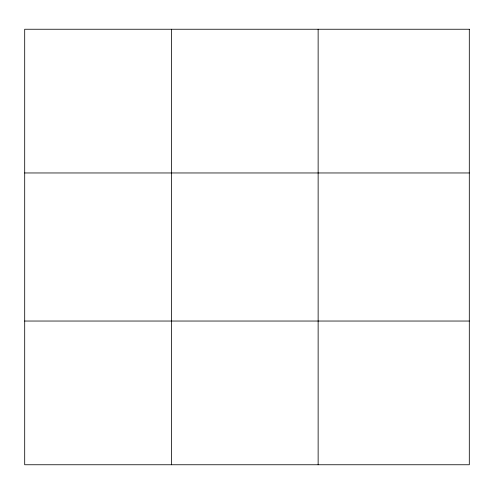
<?xml version="1.0" encoding="UTF-8"?>
<svg xmlns="http://www.w3.org/2000/svg" width="494" height="494" viewBox="0 0 494 494"><rect width="100%" height="100%" fill="white"/><g stroke="black" fill="none" stroke-linecap="round" stroke-linejoin="round"><path stroke-width="0.74" d="M171.418 464.755L171.418 29.245M318.136 464.755L318.136 29.245M24.7 172.962L469.3 172.962M24.7 321.038L469.3 321.038M469.3 29.245L469.3 464.755L24.7 464.755L24.7 29.245L469.3 29.245"/></g></svg>
